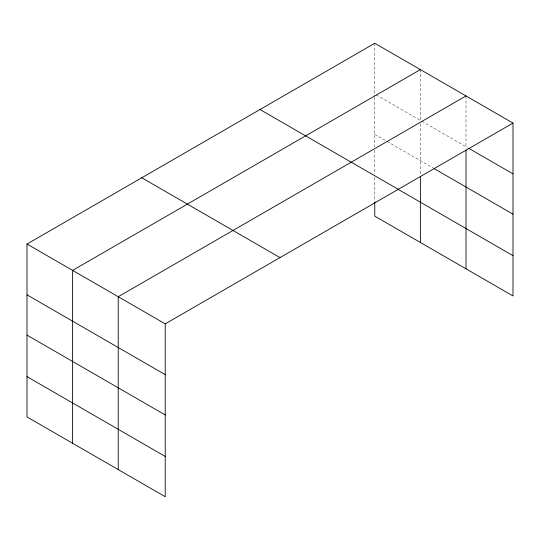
<?xml version="1.0" encoding="UTF-8"?>
<svg xmlns="http://www.w3.org/2000/svg" width="540" height="540" viewBox="0 0 540 540"><rect width="100%" height="100%" fill="white"/><g stroke="black" fill="none" stroke-linecap="round" stroke-linejoin="round"><path stroke-width="0.41" stroke-dasharray="2.7 2.03" d="M376.211 94.905L420.383 120.407L420.383 69.606M421.828 121.244L467.444 147.575M374.767 134.352L433.418 168.217M466 95.944L466 148.419M420.383 123.761L420.383 174.805M374.767 43.267L374.767 96.586M374.767 97.43L374.767 146.806M374.767 150.127L374.767 174.197M374.767 177.538L374.767 201.035"/><path stroke-width="0.81" d="M513 123.08L374.767 43.267L27 244.046L27 416.921L165.233 496.733L165.233 323.858L513 123.08L513 295.954L374.767 216.142L374.767 201.872M420.383 69.606L72.617 270.385L72.617 443.259M466 95.944L118.233 296.723L118.233 469.598M468.896 148.412L513 173.88M434.14 168.635L513 214.164M260.003 109.526L398.237 189.338M397.933 189.236L513 255.67M141.764 177.788L279.997 257.6M27 244.046L165.233 323.858M27 294.847L165.233 374.659M27 335.131L165.233 414.943M27 376.637L165.233 456.449M466 150.1L466 268.819M420.383 176.465L420.383 242.48"/></g></svg>
